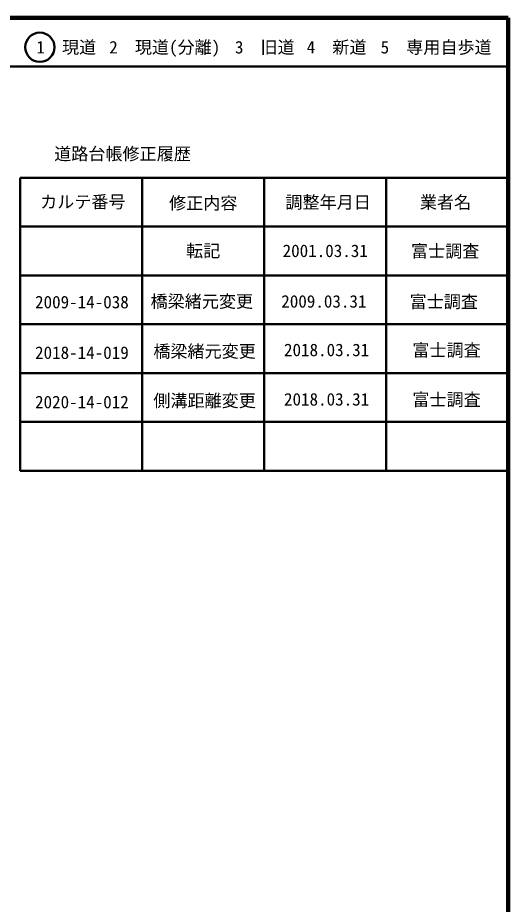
# Model space of a CAD drawing. Units: millimetres on the paper, enlarged 1000 times. Extents: x 40000 to 680000, y 20000 to 380000.
# Drawn here: x 579500 to 680000, y 198357 to 380000 of the extents above; entities that cross this region are included whole.
import ezdxf
from ezdxf.enums import TextEntityAlignment as Align

# ---------------------------------------------------------------- set-up
doc = ezdxf.new("R2010")
doc.units = ezdxf.units.MM
doc.header["$LTSCALE"] = 1000
for name, color, linetype, lineweight in [('M-TTL', 2, 'Continuous', 140), ('M-TTL-FRAM', 2, 'Continuous', 50), ('M-TTL-LINE', 7, 'Continuous', 50)]:
    doc.layers.add(name, color=color, linetype=linetype, lineweight=lineweight)
doc.layers.add('M-TTL-TXT', color=7, linetype='Continuous')
doc.styles.add('ＭＳ ゴシック', font='')
doc.styles.get('ＭＳ ゴシック').set_extended_font_data('MS Gothic')

msp = doc.modelspace()

# ---------------------------------------------------------------- linework, layer by layer
at = {"layer": 'M-TTL'}
for p, q in [((680000, 380000), (40000, 380000)), ((680000, 20000), (680000, 380000))]:
    msp.add_line(p, q, dxfattribs=at)
at = {"layer": 'M-TTL-FRAM'}
for p, q in [((580000, 347197), (580000, 287197)), ((580000, 347197), (680000, 347197)), ((580000, 287197), (680000, 287197))]:
    msp.add_line(p, q, dxfattribs=at)
at = {"layer": 'M-TTL-LINE'}
for p, q in [((40000, 370000), (680000, 370000)), ((605000, 347197), (605000, 287197)), ((630000, 347197), (630000, 287197)), ((655000, 347197), (655000, 287197)), ((580000, 337197), (680000, 337197)), ((580000, 327197), (680000, 327197)), ((580000, 317197), (680000, 317197)), ((580000, 307197), (680000, 307197)), ((580000, 297197), (680000, 297197))]:
    msp.add_line(p, q, dxfattribs=at)
msp.add_circle((584031, 373958), 3000, dxfattribs=at)

# ---------------------------------------------------------------- texts
at = {"layer": 'M-TTL-TXT', "style": 'ＭＳ ゴシック'}
for s, p in [('1\u3000現道', (589448, 373958)), ('2\u3000現道(分離)', (609619, 373958)), ('3\u3000旧道', (630121, 373958)), ('4\u3000新道', (644824, 373958)), ('5\u3000専用自歩道', (665228, 373958)), ('道路台帳修正履歴', (600968, 352113)), ('カルテ番号', (592839, 342277)), ('修正内容', (617509, 342023)), ('調整年月日', (643089, 342197)), ('業者名', (667134, 342197)), ('転記', (617500, 332245)), ('2001.03.31', (642500, 332245)), ('富士調査', (667077, 332189)), ('橋梁緒元変更', (617220, 321883)), ('富士調査', (666797, 321827)), ('2009-14-038', (592650, 321743)), ('2009.03.31', (642220, 321883)), ('2018-14-019', (592650, 311381)), ('橋梁緒元変更', (617780, 311661)), ('2018.03.31', (642780, 311941)), ('富士調査', (667357, 311885)), ('富士調査', (667357, 301765)), ('2020-14-012', (592650, 301262)), ('側溝距離変更', (617780, 301542)), ('2018.03.31', (642780, 301822))]:
    msp.add_text(s, height=2566, dxfattribs=at).set_placement(p, align=Align.MIDDLE_CENTER)

doc.saveas('drawing.dxf')
